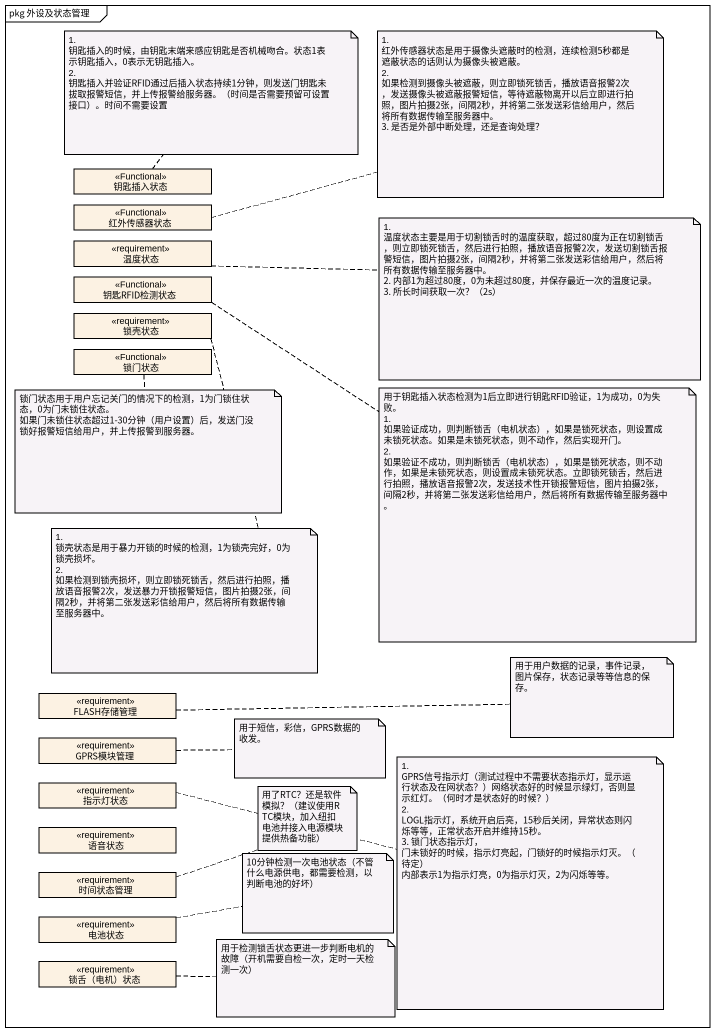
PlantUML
@startuml
mainframe pkg 外设及状态管理
hide circle
hide empty members
class 红外传感器状态 <<Functional>>
class 钥匙插入状态 <<Functional>>
class 温度状态 <<requirement>>
class 钥匙RFID检测状态 <<Functional>>
class 锁壳状态 <<requirement>>
class 锁门状态 <<Functional>>
class FLASH存储管理 <<requirement>>
class GPRS模块管理 <<requirement>>
class 指示灯状态 <<requirement>>
class 语音状态 <<requirement>>
class 时间状态管理 <<requirement>>
class 电池状态 <<requirement>>
class "锁舌（电机）状态" as 锁舌_电机_状态 <<requirement>>
note top of 钥匙插入状态
  1. 钥匙插入的时候，由钥匙末端来感应钥匙是否机械吻合。状态1表示钥匙插入，0表示无钥匙插入。
  2. 钥匙插入并验证RFID通过后插入状态持续1分钟，则发送门钥匙未拔取报警短信，并上传报警给服务器。（时间是否需要预留可设置接口）。时间不需要设置
end note
note right of 红外传感器状态
  1. 红外传感器状态是用于摄像头遮蔽时的检测，连续检测5秒都是遮蔽状态的话则认为摄像头被遮蔽。
  2. 如果检测到摄像头被遮蔽，则立即锁死锁舌，播放语音报警2次，发送摄像头被遮蔽报警短信，等待遮蔽物离开以后立即进行拍照，图片拍摄2张，间隔2秒，并将第二张发送彩信给用户，然后将所有数据传输至服务器中。
  3. 是否是外部中断处理，还是查询处理？
end note
note right of 温度状态
  1. 温度状态主要是用于切割锁舌时的温度获取，超过80度为正在切割锁舌，则立即锁死锁舌，然后进行拍照，播放语音报警2次，发送切割锁舌报警短信，图片拍摄2张，间隔2秒，并将第二张发送彩信给用户，然后将所有数据传输至服务器中。
  2. 内部1为超过80度，0为未超过80度，并保存最近一次的温度记录。
  3. 所长时间获取一次？（2s）
end note
note bottom of 锁门状态
  锁门状态用于用户忘记关门的情况下的检测，1为门锁住状态，0为门未锁住状态。
  如果门未锁住状态超过1-30分钟（用户设置）后，发送门没锁好报警短信给用户，并上传报警到服务器。
end note
note right of 钥匙RFID检测状态
  用于钥匙插入状态检测为1后立即进行钥匙RFID验证，1为成功，0为失败。
  1. 如果验证成功，则判断锁舌（电机状态），如果是锁死状态，则设置成未锁死状态。如果是未锁死状态，则不动作，然后实现开门。
  2. 如果验证不成功，则判断锁舌（电机状态），如果是锁死状态，则不动作，如果是未锁死状态，则设置成未锁死状态。立即锁死锁舌，然后进行拍照，播放语音报警2次，发送技术性开锁报警短信，图片拍摄2张，间隔2秒，并将第二张发送彩信给用户，然后将所有数据传输至服务器中。
end note
note bottom of 锁壳状态
  1. 锁壳状态是用于暴力开锁的时候的检测，1为锁壳完好，0为锁壳损坏。
  2. 如果检测到锁壳损坏，则立即锁死锁舌，然后进行拍照，播放语音报警2次，发送暴力开锁报警短信，图片拍摄2张，间隔2秒，并将第二张发送彩信给用户，然后将所有数据传输至服务器中。
end note
note right of FLASH存储管理 : 用于用户数据的记录，事件记录，图片保存，状态记录等等信息的保存。
note right of GPRS模块管理 : 用于短信，彩信，GPRS数据的收发。
note right of 指示灯状态
  1. GPRS信号指示灯（测试过程中不需要状态指示灯，显示运行状态及在网状态？）网络状态好的时候显示绿灯，否则显示红灯。（何时才是状态好的时候？）
  2. LOGL指示灯，系统开启后亮，15秒后关闭，异常状态则闪烁等等，正常状态开启并维持15秒。
  3. 锁门状态指示灯， 门未锁好的时候，指示灯亮起，门锁好的时候指示灯灭。（待定）
  内部表示1为指示灯亮，0为指示灯灭，2为闪烁等等。
end note
note right of 时间状态管理 : 用了RTC？还是软件模拟？（建议使用RTC模块，加入纽扣电池并接入电源模块提供热备功能）
note right of 电池状态 : 10分钟检测一次电池状态（不管什么电源供电，都需要检测，以判断电池的好坏）
note right of 锁舌_电机_状态 : 用于检测锁舌状态更进一步判断电机的故障（开机需要自检一次，定时一天检测一次）
@enduml
